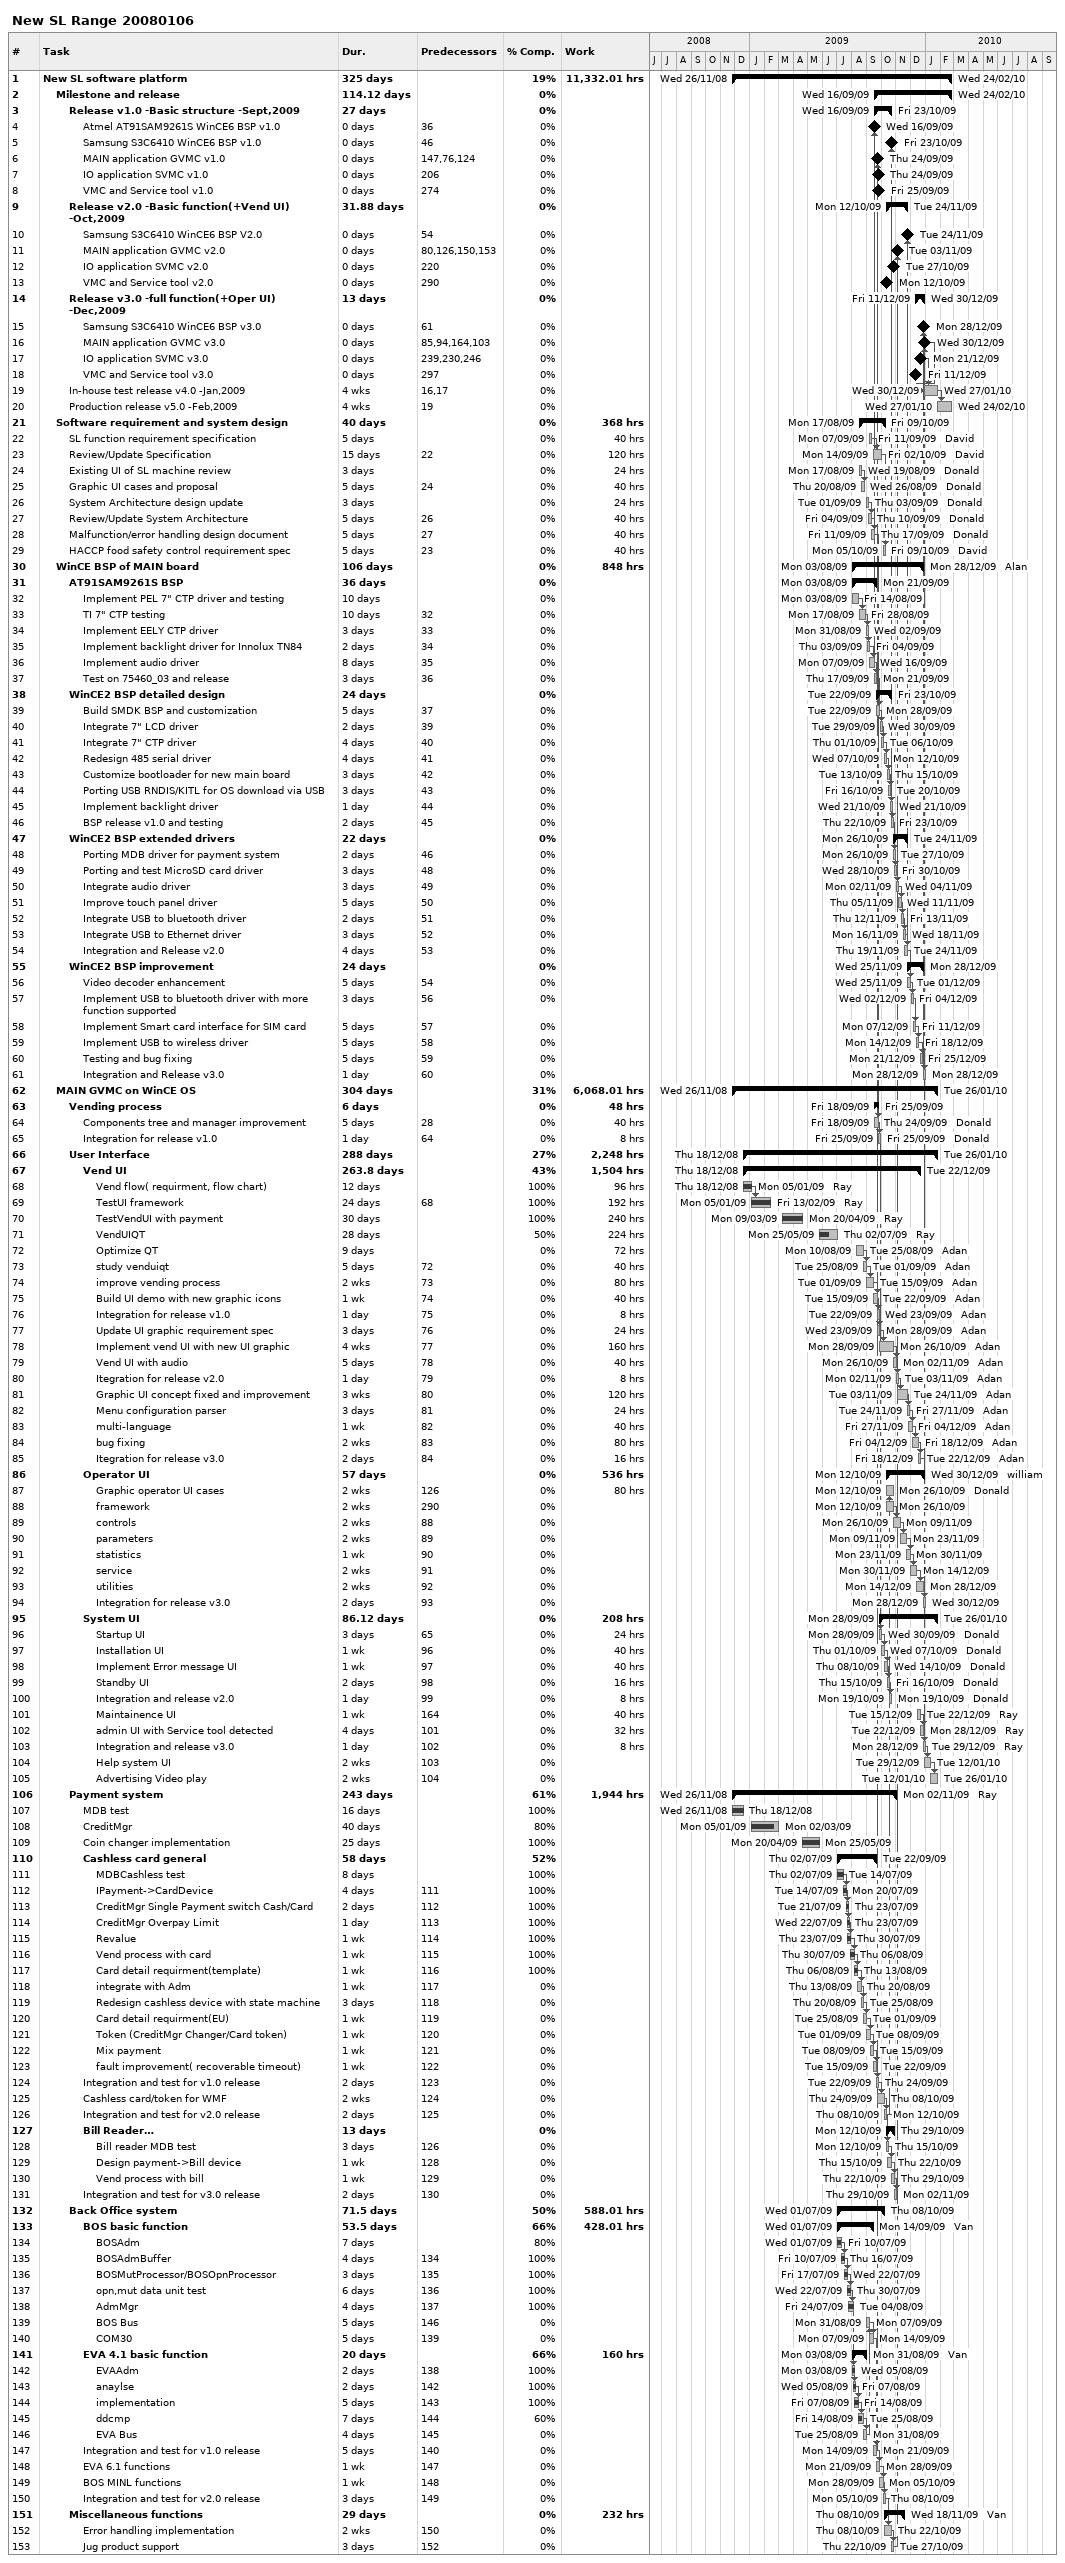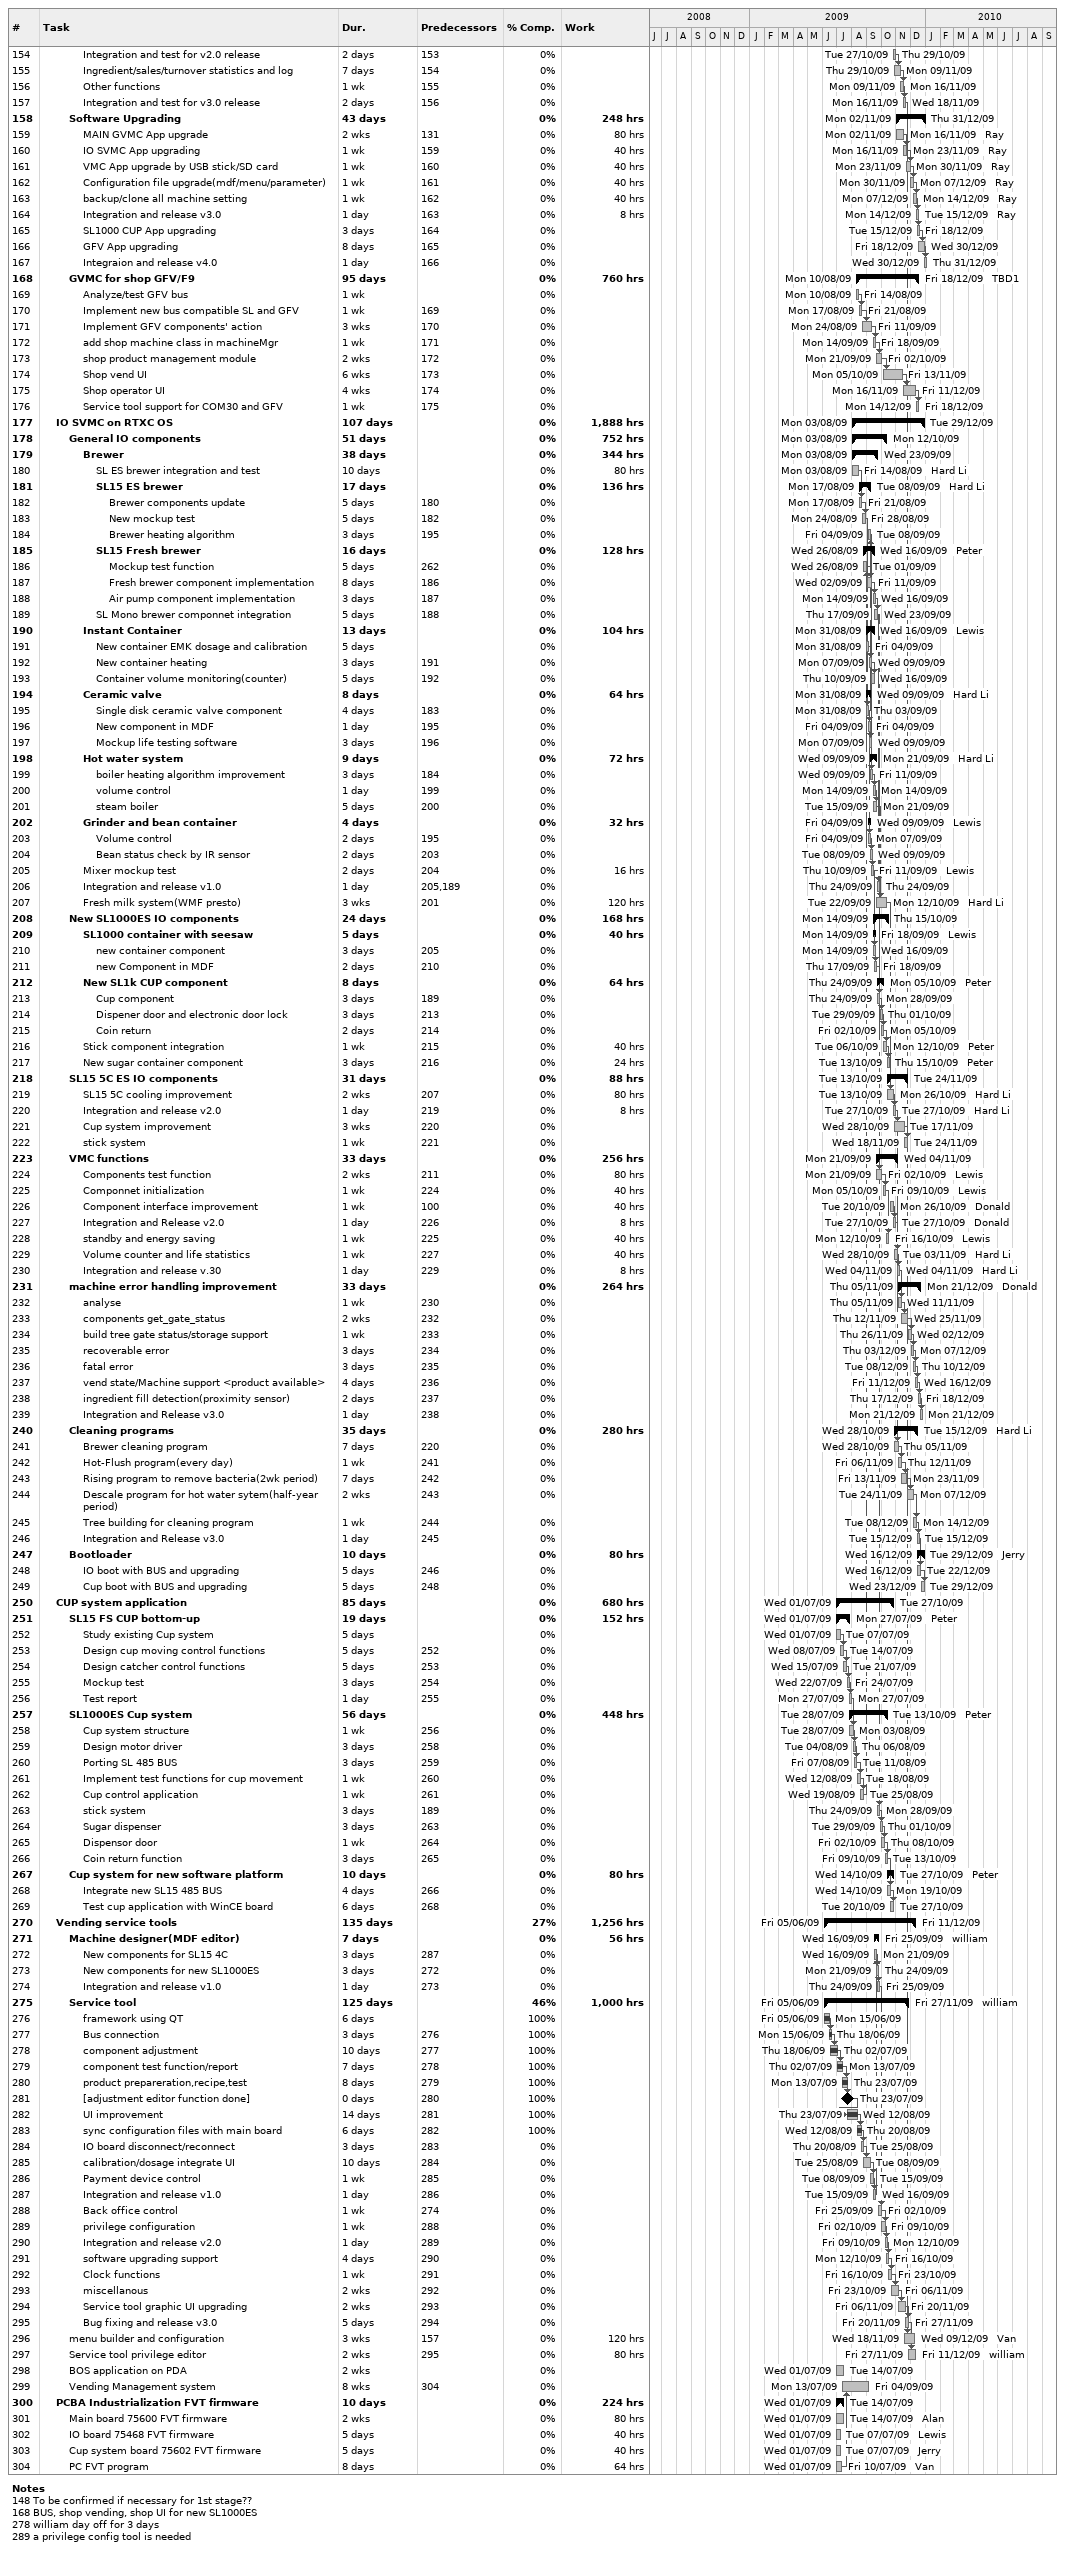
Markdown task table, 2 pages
New SL Range 20080106

| ID | Level | Task | Duration | Start | Finish | Predecessors | Resources | % complete | Work (h) |
|---|---|---|---|---|---|---|---|---|---|
| 1 | 1 | **New SL software platform** | 325d | 2008-11-26 | 2010-02-24 |  |  | 19 | 11332.01 |
| 2 | 2 | **Milestone and release** | 114.12d | 2009-09-16 | 2010-02-24 |  |  | 0 |  |
| 3 | 3 | **Release v1.0 -Basic structure -Sept,2009** | 27d | 2009-09-16 | 2009-10-23 |  |  | 0 |  |
| 4 | 4 | Atmel AT91SAM9261S WinCE6 BSP v1.0 | 0d | 2009-09-16 | 2009-09-16 | 36 |  | 0 |  |
| 5 | 4 | Samsung S3C6410 WinCE6 BSP v1.0 | 0d | 2009-10-23 | 2009-10-23 | 46 |  | 0 |  |
| 6 | 4 | MAIN application GVMC v1.0 | 0d | 2009-09-24 | 2009-09-24 | 147, 76, 124 |  | 0 |  |
| 7 | 4 | IO application SVMC v1.0 | 0d | 2009-09-24 | 2009-09-24 | 206 |  | 0 |  |
| 8 | 4 | VMC and Service tool v1.0 | 0d | 2009-09-25 | 2009-09-25 | 274 |  | 0 |  |
| 9 | 3 | **Release v2.0 -Basic function(+Vend UI) -Oct,2009** | 31.88d | 2009-10-12 | 2009-11-24 |  |  | 0 |  |
| 10 | 4 | Samsung S3C6410 WinCE6 BSP V2.0 | 0d | 2009-11-24 | 2009-11-24 | 54 |  | 0 |  |
| 11 | 4 | MAIN application GVMC v2.0 | 0d | 2009-11-03 | 2009-11-03 | 80, 126, 150, 153 |  | 0 |  |
| 12 | 4 | IO application SVMC v2.0 | 0d | 2009-10-27 | 2009-10-27 | 220 |  | 0 |  |
| 13 | 4 | VMC and Service tool v2.0 | 0d | 2009-10-12 | 2009-10-12 | 290 |  | 0 |  |
| 14 | 3 | **Release v3.0 -full function(+Oper UI) -Dec,2009** | 13d | 2009-12-11 | 2009-12-30 |  |  | 0 |  |
| 15 | 4 | Samsung S3C6410 WinCE6 BSP v3.0 | 0d | 2009-12-28 | 2009-12-28 | 61 |  | 0 |  |
| 16 | 4 | MAIN application GVMC v3.0 | 0d | 2009-12-30 | 2009-12-30 | 85, 94, 164, 103 |  | 0 |  |
| 17 | 4 | IO application SVMC v3.0 | 0d | 2009-12-21 | 2009-12-21 | 239, 230, 246 |  | 0 |  |
| 18 | 4 | VMC and Service tool v3.0 | 0d | 2009-12-11 | 2009-12-11 | 297 |  | 0 |  |
| 19 | 3 | In-house test release v4.0 -Jan,2009 | 4w | 2009-12-30 | 2010-01-27 | 16, 17 |  | 0 |  |
| 20 | 3 | Production release v5.0 -Feb,2009 | 4w | 2010-01-27 | 2010-02-24 | 19 |  | 0 |  |
| 21 | 2 | **Software requirement and system design** | 40d | 2009-08-17 | 2009-10-09 |  |  | 0 | 368 |
| 22 | 3 | SL function requirement specification | 5d | 2009-09-07 | 2009-09-11 |  | David | 0 | 40 |
| 23 | 3 | Review/Update Specification | 15d | 2009-09-14 | 2009-10-02 | 22 | David | 0 | 120 |
| 24 | 3 | Existing UI of SL machine review | 3d | 2009-08-17 | 2009-08-19 |  | Donald | 0 | 24 |
| 25 | 3 | Graphic UI cases and proposal | 5d | 2009-08-20 | 2009-08-26 | 24 | Donald | 0 | 40 |
| 26 | 3 | System Architecture design update | 3d | 2009-09-01 | 2009-09-03 |  | Donald | 0 | 24 |
| 27 | 3 | Review/Update System Architecture | 5d | 2009-09-04 | 2009-09-10 | 26 | Donald | 0 | 40 |
| 28 | 3 | Malfunction/error handling design document | 5d | 2009-09-11 | 2009-09-17 | 27 | Donald | 0 | 40 |
| 29 | 3 | HACCP food safety control requirement spec | 5d | 2009-10-05 | 2009-10-09 | 23 | David | 0 | 40 |
| 30 | 2 | **WinCE BSP of MAIN board** | 106d | 2009-08-03 | 2009-12-28 |  | Alan | 0 | 848 |
| 31 | 3 | **AT91SAM9261S BSP** | 36d | 2009-08-03 | 2009-09-21 |  |  | 0 |  |
| 32 | 4 | Implement PEL 7" CTP driver and testing | 10d | 2009-08-03 | 2009-08-14 |  |  | 0 |  |
| 33 | 4 | TI 7" CTP testing | 10d | 2009-08-17 | 2009-08-28 | 32 |  | 0 |  |
| 34 | 4 | Implement EELY CTP driver | 3d | 2009-08-31 | 2009-09-02 | 33 |  | 0 |  |
| 35 | 4 | Implement backlight driver for Innolux TN84 | 2d | 2009-09-03 | 2009-09-04 | 34 |  | 0 |  |
| 36 | 4 | Implement audio driver | 8d | 2009-09-07 | 2009-09-16 | 35 |  | 0 |  |
| 37 | 4 | Test on 75460_03 and release | 3d | 2009-09-17 | 2009-09-21 | 36 |  | 0 |  |
| 38 | 3 | **WinCE2 BSP detailed design** | 24d | 2009-09-22 | 2009-10-23 |  |  | 0 |  |
| 39 | 4 | Build SMDK BSP and customization | 5d | 2009-09-22 | 2009-09-28 | 37 |  | 0 |  |
| 40 | 4 | Integrate 7" LCD driver | 2d | 2009-09-29 | 2009-09-30 | 39 |  | 0 |  |
| 41 | 4 | Integrate 7" CTP driver | 4d | 2009-10-01 | 2009-10-06 | 40 |  | 0 |  |
| 42 | 4 | Redesign 485 serial driver | 4d | 2009-10-07 | 2009-10-12 | 41 |  | 0 |  |
| 43 | 4 | Customize bootloader for new main board | 3d | 2009-10-13 | 2009-10-15 | 42 |  | 0 |  |
| 44 | 4 | Porting USB RNDIS/KITL for OS download via USB | 3d | 2009-10-16 | 2009-10-20 | 43 |  | 0 |  |
| 45 | 4 | Implement backlight driver | 1d | 2009-10-21 | 2009-10-21 | 44 |  | 0 |  |
| 46 | 4 | BSP release v1.0 and testing | 2d | 2009-10-22 | 2009-10-23 | 45 |  | 0 |  |
| 47 | 3 | **WinCE2 BSP extended drivers** | 22d | 2009-10-26 | 2009-11-24 |  |  | 0 |  |
| 48 | 4 | Porting MDB driver for payment system | 2d | 2009-10-26 | 2009-10-27 | 46 |  | 0 |  |
| 49 | 4 | Porting and test MicroSD card driver | 3d | 2009-10-28 | 2009-10-30 | 48 |  | 0 |  |
| 50 | 4 | Integrate audio driver | 3d | 2009-11-02 | 2009-11-04 | 49 |  | 0 |  |
| 51 | 4 | Improve touch panel driver | 5d | 2009-11-05 | 2009-11-11 | 50 |  | 0 |  |
| 52 | 4 | Integrate USB to bluetooth driver | 2d | 2009-11-12 | 2009-11-13 | 51 |  | 0 |  |
| 53 | 4 | Integrate USB to Ethernet driver | 3d | 2009-11-16 | 2009-11-18 | 52 |  | 0 |  |
| 54 | 4 | Integration and Release v2.0 | 4d | 2009-11-19 | 2009-11-24 | 53 |  | 0 |  |
| 55 | 3 | **WinCE2 BSP improvement** | 24d | 2009-11-25 | 2009-12-28 |  |  | 0 |  |
| 56 | 4 | Video decoder enhancement | 5d | 2009-11-25 | 2009-12-01 | 54 |  | 0 |  |
| 57 | 4 | Implement USB to bluetooth driver with more function supported | 3d | 2009-12-02 | 2009-12-04 | 56 |  | 0 |  |
| 58 | 4 | Implement Smart card interface for SIM card | 5d | 2009-12-07 | 2009-12-11 | 57 |  | 0 |  |
| 59 | 4 | Implement USB to wireless driver | 5d | 2009-12-14 | 2009-12-18 | 58 |  | 0 |  |
| 60 | 4 | Testing and bug fixing | 5d | 2009-12-21 | 2009-12-25 | 59 |  | 0 |  |
| 61 | 4 | Integration and Release v3.0 | 1d | 2009-12-28 | 2009-12-28 | 60 |  | 0 |  |
| 62 | 2 | **MAIN GVMC on WinCE OS** | 304d | 2008-11-26 | 2010-01-26 |  |  | 31 | 6068.01 |
| 63 | 3 | **Vending process** | 6d | 2009-09-18 | 2009-09-25 |  |  | 0 | 48 |
| 64 | 4 | Components tree and manager improvement | 5d | 2009-09-18 | 2009-09-24 | 28 | Donald | 0 | 40 |
| 65 | 4 | Integration for release v1.0 | 1d | 2009-09-25 | 2009-09-25 | 64 | Donald | 0 | 8 |
| 66 | 3 | **User Interface** | 288d | 2008-12-18 | 2010-01-26 |  |  | 27 | 2248 |
| 67 | 4 | **Vend UI** | 263.8d | 2008-12-18 | 2009-12-22 |  |  | 43 | 1504 |
| 68 | 5 | Vend flow( requirment, flow chart) | 12d | 2008-12-18 | 2009-01-05 |  | Ray | 100 | 96 |
| 69 | 5 | TestUI framework | 24d | 2009-01-05 | 2009-02-13 | 68 | Ray | 100 | 192 |
| 70 | 5 | TestVendUI with payment | 30d | 2009-03-09 | 2009-04-20 |  | Ray | 100 | 240 |
| 71 | 5 | VendUIQT | 28d | 2009-05-25 | 2009-07-02 |  | Ray | 50 | 224 |
| 72 | 5 | Optimize QT | 9d | 2009-08-10 | 2009-08-25 |  | Adan | 0 | 72 |
| 73 | 5 | study venduiqt | 5d | 2009-08-25 | 2009-09-01 | 72 | Adan | 0 | 40 |
| 74 | 5 | improve vending process | 2w | 2009-09-01 | 2009-09-15 | 73 | Adan | 0 | 80 |
| 75 | 5 | Build UI demo with new graphic icons | 1w | 2009-09-15 | 2009-09-22 | 74 | Adan | 0 | 40 |
| 76 | 5 | Integration for release v1.0 | 1d | 2009-09-22 | 2009-09-23 | 75 | Adan | 0 | 8 |
| 77 | 5 | Update UI graphic requirement spec | 3d | 2009-09-23 | 2009-09-28 | 76 | Adan | 0 | 24 |
| 78 | 5 | Implement vend UI with new UI graphic | 4w | 2009-09-28 | 2009-10-26 | 77 | Adan | 0 | 160 |
| 79 | 5 | Vend UI with audio | 5d | 2009-10-26 | 2009-11-02 | 78 | Adan | 0 | 40 |
| 80 | 5 | Itegration for release v2.0 | 1d | 2009-11-02 | 2009-11-03 | 79 | Adan | 0 | 8 |
| 81 | 5 | Graphic UI concept fixed and improvement | 3w | 2009-11-03 | 2009-11-24 | 80 | Adan | 0 | 120 |
| 82 | 5 | Menu configuration parser | 3d | 2009-11-24 | 2009-11-27 | 81 | Adan | 0 | 24 |
| 83 | 5 | multi-language | 1w | 2009-11-27 | 2009-12-04 | 82 | Adan | 0 | 40 |
| 84 | 5 | bug fixing | 2w | 2009-12-04 | 2009-12-18 | 83 | Adan | 0 | 80 |
| 85 | 5 | Itegration for release v3.0 | 2d | 2009-12-18 | 2009-12-22 | 84 | Adan | 0 | 16 |
| 86 | 4 | **Operator UI** | 57d | 2009-10-12 | 2009-12-30 |  | william | 0 | 536 |
| 87 | 5 | Graphic operator UI cases | 2w | 2009-10-12 | 2009-10-26 | 126 | Donald | 0 | 80 |
| 88 | 5 | framework | 2w | 2009-10-12 | 2009-10-26 | 290 |  | 0 |  |
| 89 | 5 | controls | 2w | 2009-10-26 | 2009-11-09 | 88 |  | 0 |  |
| 90 | 5 | parameters | 2w | 2009-11-09 | 2009-11-23 | 89 |  | 0 |  |
| 91 | 5 | statistics | 1w | 2009-11-23 | 2009-11-30 | 90 |  | 0 |  |
| 92 | 5 | service | 2w | 2009-11-30 | 2009-12-14 | 91 |  | 0 |  |
| 93 | 5 | utilities | 2w | 2009-12-14 | 2009-12-28 | 92 |  | 0 |  |
| 94 | 5 | Integration for release v3.0 | 2d | 2009-12-28 | 2009-12-30 | 93 |  | 0 |  |
| 95 | 4 | **System UI** | 86.12d | 2009-09-28 | 2010-01-26 |  |  | 0 | 208 |
| 96 | 5 | Startup UI | 3d | 2009-09-28 | 2009-09-30 | 65 | Donald | 0 | 24 |
| 97 | 5 | Installation UI | 1w | 2009-10-01 | 2009-10-07 | 96 | Donald | 0 | 40 |
| 98 | 5 | Implement Error message UI | 1w | 2009-10-08 | 2009-10-14 | 97 | Donald | 0 | 40 |
| 99 | 5 | Standby UI | 2d | 2009-10-15 | 2009-10-16 | 98 | Donald | 0 | 16 |
| 100 | 5 | Integration and release v2.0 | 1d | 2009-10-19 | 2009-10-19 | 99 | Donald | 0 | 8 |
| 101 | 5 | Maintainence UI | 1w | 2009-12-15 | 2009-12-22 | 164 | Ray | 0 | 40 |
| 102 | 5 | admin UI with Service tool detected | 4d | 2009-12-22 | 2009-12-28 | 101 | Ray | 0 | 32 |
| 103 | 5 | Integration and release v3.0 | 1d | 2009-12-28 | 2009-12-29 | 102 | Ray | 0 | 8 |
| 104 | 5 | Help system UI | 2w | 2009-12-29 | 2010-01-12 | 103 |  | 0 |  |
| 105 | 5 | Advertising Video play | 2w | 2010-01-12 | 2010-01-26 | 104 |  | 0 |  |
| 106 | 3 | **Payment system** | 243d | 2008-11-26 | 2009-11-02 |  | Ray | 61 | 1944 |
| 107 | 4 | MDB test | 16d | 2008-11-26 | 2008-12-18 |  |  | 100 |  |
| 108 | 4 | CreditMgr | 40d | 2009-01-05 | 2009-03-02 |  |  | 80 |  |
| 109 | 4 | Coin changer implementation | 25d | 2009-04-20 | 2009-05-25 |  |  | 100 |  |
| 110 | 4 | **Cashless card general** | 58d | 2009-07-02 | 2009-09-22 |  |  | 52 |  |
| 111 | 5 | MDBCashless test | 8d | 2009-07-02 | 2009-07-14 |  |  | 100 |  |
| 112 | 5 | IPayment->CardDevice | 4d | 2009-07-14 | 2009-07-20 | 111 |  | 100 |  |
| 113 | 5 | CreditMgr Single Payment switch Cash/Card | 2d | 2009-07-21 | 2009-07-23 | 112 |  | 100 |  |
| 114 | 5 | CreditMgr Overpay Limit | 1d | 2009-07-22 | 2009-07-23 | 113 |  | 100 |  |
| 115 | 5 | Revalue | 1w | 2009-07-23 | 2009-07-30 | 114 |  | 100 |  |
| 116 | 5 | Vend process with card | 1w | 2009-07-30 | 2009-08-06 | 115 |  | 100 |  |
| 117 | 5 | Card detail requirment(template) | 1w | 2009-08-06 | 2009-08-13 | 116 |  | 100 |  |
| 118 | 5 | integrate with Adm | 1w | 2009-08-13 | 2009-08-20 | 117 |  | 0 |  |
| 119 | 5 | Redesign cashless device with state machine | 3d | 2009-08-20 | 2009-08-25 | 118 |  | 0 |  |
| 120 | 5 | Card detail requirment(EU) | 1w | 2009-08-25 | 2009-09-01 | 119 |  | 0 |  |
| 121 | 5 | Token (CreditMgr Changer/Card token) | 1w | 2009-09-01 | 2009-09-08 | 120 |  | 0 |  |
| 122 | 5 | Mix payment | 1w | 2009-09-08 | 2009-09-15 | 121 |  | 0 |  |
| 123 | 5 | fault improvement( recoverable timeout) | 1w | 2009-09-15 | 2009-09-22 | 122 |  | 0 |  |
| 124 | 4 | Integration and test for v1.0 release | 2d | 2009-09-22 | 2009-09-24 | 123 |  | 0 |  |
| 125 | 4 | Cashless card/token for WMF | 2w | 2009-09-24 | 2009-10-08 | 124 |  | 0 |  |
| 126 | 4 | Integration and test for v2.0 release | 2d | 2009-10-08 | 2009-10-12 | 125 |  | 0 |  |
| 127 | 4 | **Bill Reader…** | 13d | 2009-10-12 | 2009-10-29 |  |  | 0 |  |
| 128 | 5 | Bill reader MDB test | 3d | 2009-10-12 | 2009-10-15 | 126 |  | 0 |  |
| 129 | 5 | Design payment->Bill device | 1w | 2009-10-15 | 2009-10-22 | 128 |  | 0 |  |
| 130 | 5 | Vend process with bill | 1w | 2009-10-22 | 2009-10-29 | 129 |  | 0 |  |
| 131 | 4 | Integration and test for v3.0 release | 2d | 2009-10-29 | 2009-11-02 | 130 |  | 0 |  |
| 132 | 3 | **Back Office system** | 71.5d | 2009-07-01 | 2009-10-08 |  |  | 50 | 588.01 |
| 133 | 4 | **BOS basic function** | 53.5d | 2009-07-01 | 2009-09-14 |  | Van | 66 | 428.01 |
| 134 | 5 | BOSAdm | 7d | 2009-07-01 | 2009-07-10 |  |  | 80 |  |
| 135 | 5 | BOSAdmBuffer | 4d | 2009-07-10 | 2009-07-16 | 134 |  | 100 |  |
| 136 | 5 | BOSMutProcessor/BOSOpnProcessor | 3d | 2009-07-17 | 2009-07-22 | 135 |  | 100 |  |
| 137 | 5 | opn,mut data unit test | 6d | 2009-07-22 | 2009-07-30 | 136 |  | 100 |  |
| 138 | 5 | AdmMgr | 4d | 2009-07-24 | 2009-08-04 | 137 |  | 100 |  |
| 139 | 5 | BOS Bus | 5d | 2009-08-31 | 2009-09-07 | 146 |  | 0 |  |
| 140 | 5 | COM30 | 5d | 2009-09-07 | 2009-09-14 | 139 |  | 0 |  |
| 141 | 4 | **EVA 4.1 basic function** | 20d | 2009-08-03 | 2009-08-31 |  | Van | 66 | 160 |
| 142 | 5 | EVAAdm | 2d | 2009-08-03 | 2009-08-05 | 138 |  | 100 |  |
| 143 | 5 | anaylse | 2d | 2009-08-05 | 2009-08-07 | 142 |  | 100 |  |
| 144 | 5 | implementation | 5d | 2009-08-07 | 2009-08-14 | 143 |  | 100 |  |
| 145 | 5 | ddcmp | 7d | 2009-08-14 | 2009-08-25 | 144 |  | 60 |  |
| 146 | 5 | EVA Bus | 4d | 2009-08-25 | 2009-08-31 | 145 |  | 0 |  |
| 147 | 4 | Integration and test for v1.0 release | 5d | 2009-09-14 | 2009-09-21 | 140 |  | 0 |  |
| 148 | 4 | EVA 6.1 functions | 1w | 2009-09-21 | 2009-09-28 | 147 |  | 0 |  |
| 149 | 4 | BOS MINL functions | 1w | 2009-09-28 | 2009-10-05 | 148 |  | 0 |  |
| 150 | 4 | Integration and test for v2.0 release | 3d | 2009-10-05 | 2009-10-08 | 149 |  | 0 |  |
| 151 | 3 | **Miscellaneous functions** | 29d | 2009-10-08 | 2009-11-18 |  | Van | 0 | 232 |
| 152 | 4 | Error handling implementation | 2w | 2009-10-08 | 2009-10-22 | 150 |  | 0 |  |
| 153 | 4 | Jug product support | 3d | 2009-10-22 | 2009-10-27 | 152 |  | 0 |  |
| 154 | 4 | Integration and test for v2.0 release | 2d | 2009-10-27 | 2009-10-29 | 153 |  | 0 |  |
| 155 | 4 | Ingredient/sales/turnover statistics and log | 7d | 2009-10-29 | 2009-11-09 | 154 |  | 0 |  |
| 156 | 4 | Other functions | 1w | 2009-11-09 | 2009-11-16 | 155 |  | 0 |  |
| 157 | 4 | Integration and test for v3.0 release | 2d | 2009-11-16 | 2009-11-18 | 156 |  | 0 |  |
| 158 | 3 | **Software Upgrading** | 43d | 2009-11-02 | 2009-12-31 |  |  | 0 | 248 |
| 159 | 4 | MAIN GVMC App upgrade | 2w | 2009-11-02 | 2009-11-16 | 131 | Ray | 0 | 80 |
| 160 | 4 | IO SVMC App upgrading | 1w | 2009-11-16 | 2009-11-23 | 159 | Ray | 0 | 40 |
| 161 | 4 | VMC App upgrade by USB stick/SD card | 1w | 2009-11-23 | 2009-11-30 | 160 | Ray | 0 | 40 |
| 162 | 4 | Configuration file upgrade(mdf/menu/parameter) | 1w | 2009-11-30 | 2009-12-07 | 161 | Ray | 0 | 40 |
| 163 | 4 | backup/clone all machine setting | 1w | 2009-12-07 | 2009-12-14 | 162 | Ray | 0 | 40 |
| 164 | 4 | Integration and release v3.0 | 1d | 2009-12-14 | 2009-12-15 | 163 | Ray | 0 | 8 |
| 165 | 4 | SL1000 CUP App upgrading | 3d | 2009-12-15 | 2009-12-18 | 164 |  | 0 |  |
| 166 | 4 | GFV App upgrading | 8d | 2009-12-18 | 2009-12-30 | 165 |  | 0 |  |
| 167 | 4 | Integraion and release v4.0 | 1d | 2009-12-30 | 2009-12-31 | 166 |  | 0 |  |
| 168 | 3 | **GVMC for shop GFV/F9** | 95d | 2009-08-10 | 2009-12-18 |  | TBD1 | 0 | 760 |
| 169 | 4 | Analyze/test GFV bus | 1w | 2009-08-10 | 2009-08-14 |  |  | 0 |  |
| 170 | 4 | Implement new bus compatible SL and GFV | 1w | 2009-08-17 | 2009-08-21 | 169 |  | 0 |  |
| 171 | 4 | Implement GFV components' action | 3w | 2009-08-24 | 2009-09-11 | 170 |  | 0 |  |
| 172 | 4 | add shop machine class in machineMgr | 1w | 2009-09-14 | 2009-09-18 | 171 |  | 0 |  |
| 173 | 4 | shop product management module | 2w | 2009-09-21 | 2009-10-02 | 172 |  | 0 |  |
| 174 | 4 | Shop vend UI | 6w | 2009-10-05 | 2009-11-13 | 173 |  | 0 |  |
| 175 | 4 | Shop operator UI | 4w | 2009-11-16 | 2009-12-11 | 174 |  | 0 |  |
| 176 | 4 | Service tool support for COM30 and GFV | 1w | 2009-12-14 | 2009-12-18 | 175 |  | 0 |  |
| 177 | 2 | **IO SVMC on RTXC OS** | 107d | 2009-08-03 | 2009-12-29 |  |  | 0 | 1888 |
| 178 | 3 | **General IO components** | 51d | 2009-08-03 | 2009-10-12 |  |  | 0 | 752 |
| 179 | 4 | **Brewer** | 38d | 2009-08-03 | 2009-09-23 |  |  | 0 | 344 |
| 180 | 5 | SL ES brewer integration and test | 10d | 2009-08-03 | 2009-08-14 |  | Hard Li | 0 | 80 |
| 181 | 5 | **SL15 ES brewer** | 17d | 2009-08-17 | 2009-09-08 |  | Hard Li | 0 | 136 |
| 182 | 6 | Brewer components update | 5d | 2009-08-17 | 2009-08-21 | 180 |  | 0 |  |
| 183 | 6 | New mockup test | 5d | 2009-08-24 | 2009-08-28 | 182 |  | 0 |  |
| 184 | 6 | Brewer heating algorithm | 3d | 2009-09-04 | 2009-09-08 | 195 |  | 0 |  |
| 185 | 5 | **SL15 Fresh brewer** | 16d | 2009-08-26 | 2009-09-16 |  | Peter | 0 | 128 |
| 186 | 6 | Mockup test function | 5d | 2009-08-26 | 2009-09-01 | 262 |  | 0 |  |
| 187 | 6 | Fresh brewer component implementation | 8d | 2009-09-02 | 2009-09-11 | 186 |  | 0 |  |
| 188 | 6 | Air pump component implementation | 3d | 2009-09-14 | 2009-09-16 | 187 |  | 0 |  |
| 189 | 5 | SL Mono brewer componnet integration | 5d | 2009-09-17 | 2009-09-23 | 188 |  | 0 |  |
| 190 | 4 | **Instant Container** | 13d | 2009-08-31 | 2009-09-16 |  | Lewis | 0 | 104 |
| 191 | 5 | New container EMK dosage and calibration | 5d | 2009-08-31 | 2009-09-04 |  |  | 0 |  |
| 192 | 5 | New container heating | 3d | 2009-09-07 | 2009-09-09 | 191 |  | 0 |  |
| 193 | 5 | Container volume monitoring(counter) | 5d | 2009-09-10 | 2009-09-16 | 192 |  | 0 |  |
| 194 | 4 | **Ceramic valve** | 8d | 2009-08-31 | 2009-09-09 |  | Hard Li | 0 | 64 |
| 195 | 5 | Single disk ceramic valve component | 4d | 2009-08-31 | 2009-09-03 | 183 |  | 0 |  |
| 196 | 5 | New component in MDF | 1d | 2009-09-04 | 2009-09-04 | 195 |  | 0 |  |
| 197 | 5 | Mockup life testing software | 3d | 2009-09-07 | 2009-09-09 | 196 |  | 0 |  |
| 198 | 4 | **Hot water system** | 9d | 2009-09-09 | 2009-09-21 |  | Hard Li | 0 | 72 |
| 199 | 5 | boiler heating algorithm improvement | 3d | 2009-09-09 | 2009-09-11 | 184 |  | 0 |  |
| 200 | 5 | volume control | 1d | 2009-09-14 | 2009-09-14 | 199 |  | 0 |  |
| 201 | 5 | steam boiler | 5d | 2009-09-15 | 2009-09-21 | 200 |  | 0 |  |
| 202 | 4 | **Grinder and bean container** | 4d | 2009-09-04 | 2009-09-09 |  | Lewis | 0 | 32 |
| 203 | 5 | Volume control | 2d | 2009-09-04 | 2009-09-07 | 195 |  | 0 |  |
| 204 | 5 | Bean status check by IR sensor | 2d | 2009-09-08 | 2009-09-09 | 203 |  | 0 |  |
| 205 | 4 | Mixer mockup test | 2d | 2009-09-10 | 2009-09-11 | 204 | Lewis | 0 | 16 |
| 206 | 4 | Integration and release v1.0 | 1d | 2009-09-24 | 2009-09-24 | 205, 189 |  | 0 |  |
| 207 | 4 | Fresh milk system(WMF presto) | 3w | 2009-09-22 | 2009-10-12 | 201 | Hard Li | 0 | 120 |
| 208 | 3 | **New SL1000ES IO components** | 24d | 2009-09-14 | 2009-10-15 |  |  | 0 | 168 |
| 209 | 4 | **SL1000 container with seesaw** | 5d | 2009-09-14 | 2009-09-18 |  | Lewis | 0 | 40 |
| 210 | 5 | new container component | 3d | 2009-09-14 | 2009-09-16 | 205 |  | 0 |  |
| 211 | 5 | new Component in MDF | 2d | 2009-09-17 | 2009-09-18 | 210 |  | 0 |  |
| 212 | 4 | **New SL1k CUP component** | 8d | 2009-09-24 | 2009-10-05 |  | Peter | 0 | 64 |
| 213 | 5 | Cup component | 3d | 2009-09-24 | 2009-09-28 | 189 |  | 0 |  |
| 214 | 5 | Dispener door and electronic door lock | 3d | 2009-09-29 | 2009-10-01 | 213 |  | 0 |  |
| 215 | 5 | Coin return | 2d | 2009-10-02 | 2009-10-05 | 214 |  | 0 |  |
| 216 | 4 | Stick component integration | 1w | 2009-10-06 | 2009-10-12 | 215 | Peter | 0 | 40 |
| 217 | 4 | New sugar container component | 3d | 2009-10-13 | 2009-10-15 | 216 | Peter | 0 | 24 |
| 218 | 3 | **SL15 5C ES IO components** | 31d | 2009-10-13 | 2009-11-24 |  |  | 0 | 88 |
| 219 | 4 | SL15 5C cooling improvement | 2w | 2009-10-13 | 2009-10-26 | 207 | Hard Li | 0 | 80 |
| 220 | 4 | Integration and release v2.0 | 1d | 2009-10-27 | 2009-10-27 | 219 | Hard Li | 0 | 8 |
| 221 | 4 | Cup system improvement | 3w | 2009-10-28 | 2009-11-17 | 220 |  | 0 |  |
| 222 | 4 | stick system | 1w | 2009-11-18 | 2009-11-24 | 221 |  | 0 |  |
| 223 | 3 | **VMC functions** | 33d | 2009-09-21 | 2009-11-04 |  |  | 0 | 256 |
| 224 | 4 | Components test function | 2w | 2009-09-21 | 2009-10-02 | 211 | Lewis | 0 | 80 |
| 225 | 4 | Componnet initialization | 1w | 2009-10-05 | 2009-10-09 | 224 | Lewis | 0 | 40 |
| 226 | 4 | Component interface improvement | 1w | 2009-10-20 | 2009-10-26 | 100 | Donald | 0 | 40 |
| 227 | 4 | Integration and Release v2.0 | 1d | 2009-10-27 | 2009-10-27 | 226 | Donald | 0 | 8 |
| 228 | 4 | standby and energy saving | 1w | 2009-10-12 | 2009-10-16 | 225 | Lewis | 0 | 40 |
| 229 | 4 | Volume counter and life statistics | 1w | 2009-10-28 | 2009-11-03 | 227 | Hard Li | 0 | 40 |
| 230 | 4 | Integration and release v.30 | 1d | 2009-11-04 | 2009-11-04 | 229 | Hard Li | 0 | 8 |
| 231 | 3 | **machine error handling improvement** | 33d | 2009-11-05 | 2009-12-21 |  | Donald | 0 | 264 |
| 232 | 4 | analyse | 1w | 2009-11-05 | 2009-11-11 | 230 |  | 0 |  |
| 233 | 4 | components get_gate_status | 2w | 2009-11-12 | 2009-11-25 | 232 |  | 0 |  |
| 234 | 4 | build tree gate status/storage support | 1w | 2009-11-26 | 2009-12-02 | 233 |  | 0 |  |
| 235 | 4 | recoverable error | 3d | 2009-12-03 | 2009-12-07 | 234 |  | 0 |  |
| 236 | 4 | fatal error | 3d | 2009-12-08 | 2009-12-10 | 235 |  | 0 |  |
| 237 | 4 | vend state/Machine support <product available> | 4d | 2009-12-11 | 2009-12-16 | 236 |  | 0 |  |
| 238 | 4 | ingredient fill detection(proximity sensor) | 2d | 2009-12-17 | 2009-12-18 | 237 |  | 0 |  |
| 239 | 4 | Integration and Release v3.0 | 1d | 2009-12-21 | 2009-12-21 | 238 |  | 0 |  |
| 240 | 3 | **Cleaning programs** | 35d | 2009-10-28 | 2009-12-15 |  | Hard Li | 0 | 280 |
| 241 | 4 | Brewer cleaning program | 7d | 2009-10-28 | 2009-11-05 | 220 |  | 0 |  |
| 242 | 4 | Hot-Flush program(every day) | 1w | 2009-11-06 | 2009-11-12 | 241 |  | 0 |  |
| 243 | 4 | Rising program to remove bacteria(2wk period) | 7d | 2009-11-13 | 2009-11-23 | 242 |  | 0 |  |
| 244 | 4 | Descale program for hot water sytem(half-year period) | 2w | 2009-11-24 | 2009-12-07 | 243 |  | 0 |  |
| 245 | 4 | Tree building for cleaning program | 1w | 2009-12-08 | 2009-12-14 | 244 |  | 0 |  |
| 246 | 4 | Integration and Release v3.0 | 1d | 2009-12-15 | 2009-12-15 | 245 |  | 0 |  |
| 247 | 3 | **Bootloader** | 10d | 2009-12-16 | 2009-12-29 |  | Jerry | 0 | 80 |
| 248 | 4 | IO boot with BUS and upgrading | 5d | 2009-12-16 | 2009-12-22 | 246 |  | 0 |  |
| 249 | 4 | Cup boot with BUS and upgrading | 5d | 2009-12-23 | 2009-12-29 | 248 |  | 0 |  |
| 250 | 2 | **CUP system application** | 85d | 2009-07-01 | 2009-10-27 |  |  | 0 | 680 |
| 251 | 3 | **SL15 FS CUP bottom-up** | 19d | 2009-07-01 | 2009-07-27 |  | Peter | 0 | 152 |
| 252 | 4 | Study existing Cup system | 5d | 2009-07-01 | 2009-07-07 |  |  | 0 |  |
| 253 | 4 | Design cup moving control functions | 5d | 2009-07-08 | 2009-07-14 | 252 |  | 0 |  |
| 254 | 4 | Design catcher control functions | 5d | 2009-07-15 | 2009-07-21 | 253 |  | 0 |  |
| 255 | 4 | Mockup test | 3d | 2009-07-22 | 2009-07-24 | 254 |  | 0 |  |
| 256 | 4 | Test report | 1d | 2009-07-27 | 2009-07-27 | 255 |  | 0 |  |
| 257 | 3 | **SL1000ES Cup system** | 56d | 2009-07-28 | 2009-10-13 |  | Peter | 0 | 448 |
| 258 | 4 | Cup system structure | 1w | 2009-07-28 | 2009-08-03 | 256 |  | 0 |  |
| 259 | 4 | Design motor driver | 3d | 2009-08-04 | 2009-08-06 | 258 |  | 0 |  |
| 260 | 4 | Porting SL 485 BUS | 3d | 2009-08-07 | 2009-08-11 | 259 |  | 0 |  |
| 261 | 4 | Implement test functions for cup movement | 1w | 2009-08-12 | 2009-08-18 | 260 |  | 0 |  |
| 262 | 4 | Cup control application | 1w | 2009-08-19 | 2009-08-25 | 261 |  | 0 |  |
| 263 | 4 | stick system | 3d | 2009-09-24 | 2009-09-28 | 189 |  | 0 |  |
| 264 | 4 | Sugar dispenser | 3d | 2009-09-29 | 2009-10-01 | 263 |  | 0 |  |
| 265 | 4 | Dispensor door | 1w | 2009-10-02 | 2009-10-08 | 264 |  | 0 |  |
| 266 | 4 | Coin return function | 3d | 2009-10-09 | 2009-10-13 | 265 |  | 0 |  |
| 267 | 3 | **Cup system for new software platform** | 10d | 2009-10-14 | 2009-10-27 |  | Peter | 0 | 80 |
| 268 | 4 | Integrate new SL15 485 BUS | 4d | 2009-10-14 | 2009-10-19 | 266 |  | 0 |  |
| 269 | 4 | Test cup application with WinCE board | 6d | 2009-10-20 | 2009-10-27 | 268 |  | 0 |  |
| 270 | 2 | **Vending service tools** | 135d | 2009-06-05 | 2009-12-11 |  |  | 27 | 1256 |
| 271 | 3 | **Machine designer(MDF editor)** | 7d | 2009-09-16 | 2009-09-25 |  | william | 0 | 56 |
| 272 | 4 | New components for SL15 4C | 3d | 2009-09-16 | 2009-09-21 | 287 |  | 0 |  |
| 273 | 4 | New components for new SL1000ES | 3d | 2009-09-21 | 2009-09-24 | 272 |  | 0 |  |
| 274 | 4 | Integration and release v1.0 | 1d | 2009-09-24 | 2009-09-25 | 273 |  | 0 |  |
| 275 | 3 | **Service tool** | 125d | 2009-06-05 | 2009-11-27 |  | william | 46 | 1000 |
| 276 | 4 | framework using QT | 6d | 2009-06-05 | 2009-06-15 |  |  | 100 |  |
| 277 | 4 | Bus connection | 3d | 2009-06-15 | 2009-06-18 | 276 |  | 100 |  |
| 278 | 4 | component adjustment | 10d | 2009-06-18 | 2009-07-02 | 277 |  | 100 |  |
| 279 | 4 | component test function/report | 7d | 2009-07-02 | 2009-07-13 | 278 |  | 100 |  |
| 280 | 4 | product prepareration,recipe,test | 8d | 2009-07-13 | 2009-07-23 | 279 |  | 100 |  |
| 281 | 4 | [adjustment editor function done] | 0d | 2009-07-23 | 2009-07-23 | 280 |  | 100 |  |
| 282 | 4 | UI improvement | 14d | 2009-07-23 | 2009-08-12 | 281 |  | 100 |  |
| 283 | 4 | sync configuration files with main board | 6d | 2009-08-12 | 2009-08-20 | 282 |  | 100 |  |
| 284 | 4 | IO board disconnect/reconnect | 3d | 2009-08-20 | 2009-08-25 | 283 |  | 0 |  |
| 285 | 4 | calibration/dosage integrate UI | 10d | 2009-08-25 | 2009-09-08 | 284 |  | 0 |  |
| 286 | 4 | Payment device control | 1w | 2009-09-08 | 2009-09-15 | 285 |  | 0 |  |
| 287 | 4 | Integration and release v1.0 | 1d | 2009-09-15 | 2009-09-16 | 286 |  | 0 |  |
| 288 | 4 | Back office control | 1w | 2009-09-25 | 2009-10-02 | 274 |  | 0 |  |
| 289 | 4 | privilege configuration | 1w | 2009-10-02 | 2009-10-09 | 288 |  | 0 |  |
| 290 | 4 | Integration and release v2.0 | 1d | 2009-10-09 | 2009-10-12 | 289 |  | 0 |  |
| 291 | 4 | software upgrading support | 4d | 2009-10-12 | 2009-10-16 | 290 |  | 0 |  |
| 292 | 4 | Clock functions | 1w | 2009-10-16 | 2009-10-23 | 291 |  | 0 |  |
| 293 | 4 | miscellanous | 2w | 2009-10-23 | 2009-11-06 | 292 |  | 0 |  |
| 294 | 4 | Service tool graphic UI upgrading | 2w | 2009-11-06 | 2009-11-20 | 293 |  | 0 |  |
| 295 | 4 | Bug fixing and release v3.0 | 5d | 2009-11-20 | 2009-11-27 | 294 |  | 0 |  |
| 296 | 3 | menu builder and configuration | 3w | 2009-11-18 | 2009-12-09 | 157 | Van | 0 | 120 |
| 297 | 3 | Service tool privilege editor | 2w | 2009-11-27 | 2009-12-11 | 295 | william | 0 | 80 |
| 298 | 3 | BOS application on PDA | 2w | 2009-07-01 | 2009-07-14 |  |  | 0 |  |
| 299 | 3 | Vending Management system | 8w | 2009-07-13 | 2009-09-04 | 304 |  | 0 |  |
| 300 | 2 | **PCBA Industrialization FVT firmware** | 10d | 2009-07-01 | 2009-07-14 |  |  | 0 | 224 |
| 301 | 3 | Main board 75600 FVT firmware | 2w | 2009-07-01 | 2009-07-14 |  | Alan | 0 | 80 |
| 302 | 3 | IO board 75468 FVT firmware | 5d | 2009-07-01 | 2009-07-07 |  | Lewis | 0 | 40 |
| 303 | 3 | Cup system board 75602 FVT firmware | 5d | 2009-07-01 | 2009-07-07 |  | Jerry | 0 | 40 |
| 304 | 3 | PC FVT program | 8d | 2009-07-01 | 2009-07-10 |  | Van | 0 | 64 |

Notes
- 148: To be confirmed if necessary for 1st stage??
- 168: BUS, shop vending, shop UI for new SL1000ES
- 278: william day off for 3 days
- 289: a privilege config tool is needed
